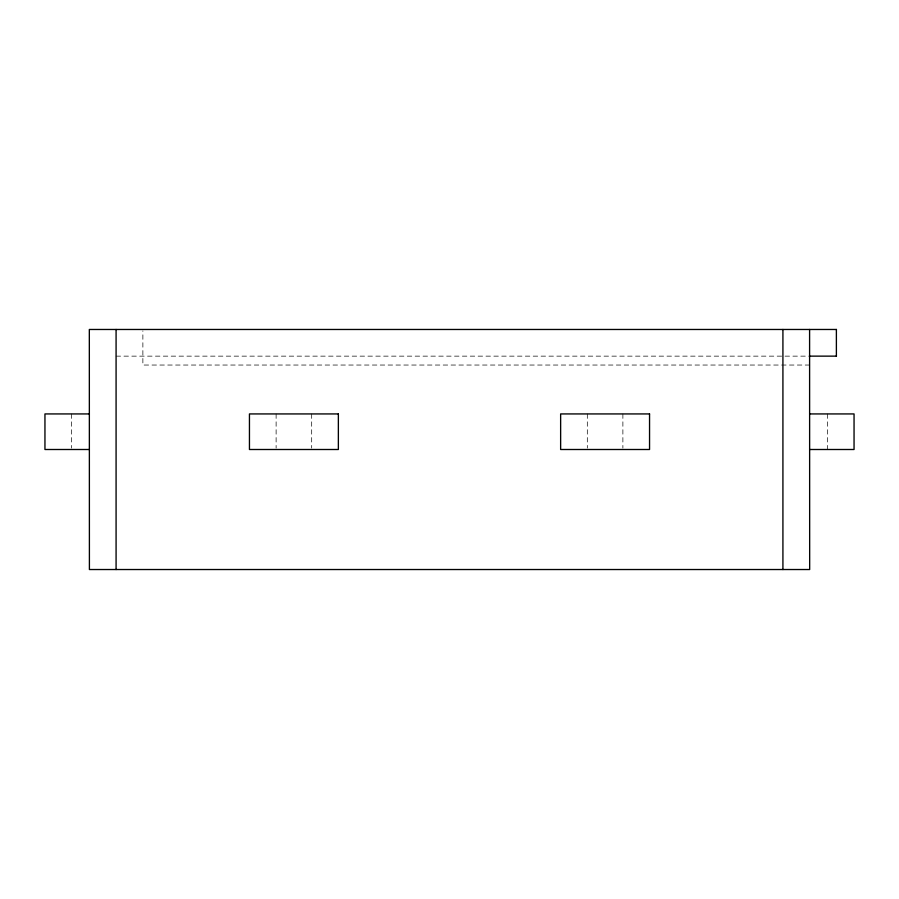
<?xml version="1.0" encoding="UTF-8"?>
<svg xmlns="http://www.w3.org/2000/svg" width="899" height="899" viewBox="0 0 899 899"><rect width="100%" height="100%" fill="white"/><g stroke="black" fill="none" stroke-linecap="round" stroke-linejoin="round"><path stroke-width="0.67" stroke-dasharray="4.5 3.37" d="M116.083 356.139L809.707 356.139M809.707 365.039L142.874 365.039L142.874 330.877M827.372 413.933L827.372 449.5M622.883 413.933L622.883 448.129M587.317 413.933L587.317 448.129M311.683 413.933L311.683 448.129M276.117 413.933L276.117 448.129M71.628 413.933L71.628 448.129"/><path stroke-width="1.35" d="M836.463 329.472L89.327 329.472L89.406 569.528L809.673 569.528L809.594 329.472M809.707 356.139L836.463 356.139M89.406 413.933L44.95 413.933L44.95 449.5L89.406 449.5M809.594 413.933L854.05 413.933L854.05 449.5L809.594 449.5M836.385 329.472L836.385 356.139M782.917 329.472L782.917 569.528M116.083 329.472L116.083 569.528M338.361 413.933L249.45 413.933L249.45 449.5L338.361 449.5L338.361 413.933M649.55 413.933L560.639 413.933L560.639 449.5L649.55 449.5L649.55 413.933"/></g></svg>
